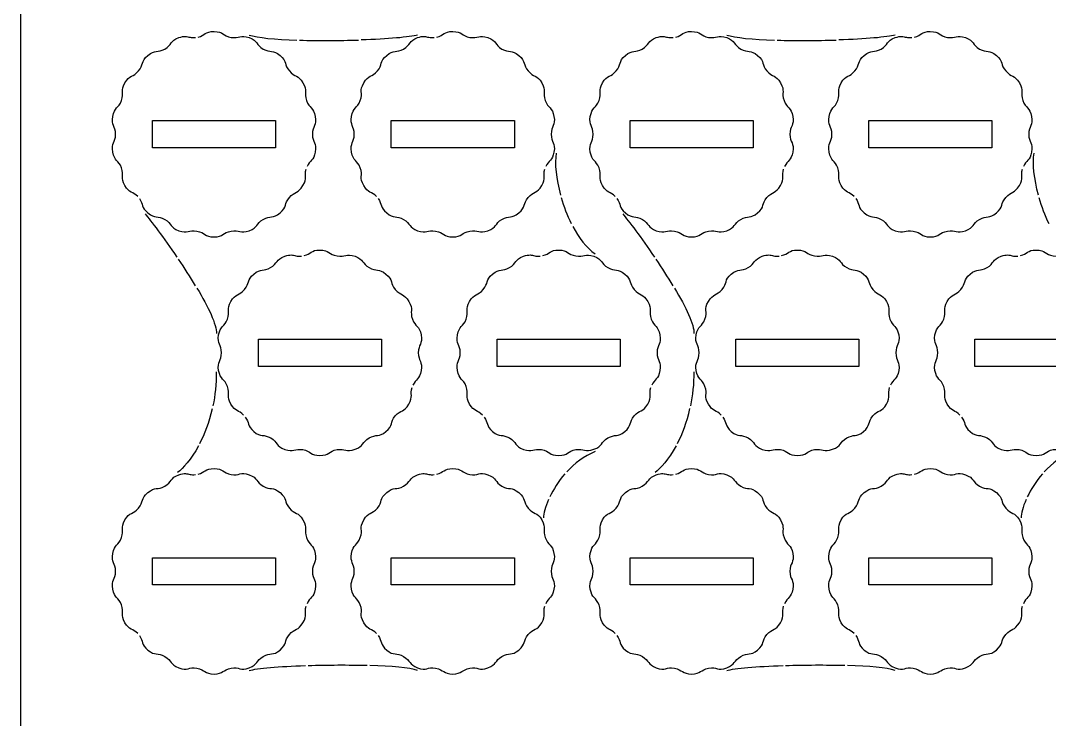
# Model space of a CAD drawing. Extents: x 0 to 250, y 0 to 300.
# Drawn here: x 0 to 117.1, y 89.6 to 169.1 of the extents above; entities that cross this region are included whole.
import ezdxf

# ---------------------------------------------------------------- set-up
doc = ezdxf.new("R2010")
doc.units = 0
doc.header["$MEASUREMENT"] = 0
doc.layers.add('DEFAULT', color=7, linetype='CONTINUOUS')

msp = doc.modelspace()

# ---------------------------------------------------------------- linework, layer by layer
at = {"layer": 'DEFAULT', "color": 1}
for points in [[(29.05, 154.61), (15.05, 154.61), (15.05, 157.71), (29.05, 157.71)], [(56.21, 154.61), (42.21, 154.61), (42.21, 157.71), (56.21, 157.71)], [(83.37, 154.61), (69.37, 154.61), (69.37, 157.71), (83.37, 157.71)], [(110.52, 154.61), (96.52, 154.61), (96.52, 157.71), (110.52, 157.71)], [(41.1, 129.73), (27.1, 129.73), (27.1, 132.83), (41.1, 132.83)], [(68.26, 129.73), (54.26, 129.73), (54.26, 132.83), (68.26, 132.83)], [(95.41, 129.73), (81.41, 129.73), (81.41, 132.83), (95.41, 132.83)], [(122.57, 129.73), (108.57, 129.73), (108.57, 132.83), (122.57, 132.83)], [(29.05, 104.86), (15.05, 104.86), (15.05, 107.96), (29.05, 107.96)], [(56.21, 104.86), (42.21, 104.86), (42.21, 107.96), (56.21, 107.96)], [(83.37, 104.86), (69.37, 104.86), (69.37, 107.96), (83.37, 107.96)], [(110.52, 104.86), (96.52, 104.86), (96.52, 107.96), (110.52, 107.96)]]:
    msp.add_lwpolyline(points, close=True, dxfattribs=at)
for points, knots in [([(240.05, 0.05), (163.38, 0.05), (86.72, 0.05), (10.05, 0.05), (4.53, 0.05), (0.05, 4.53), (0.05, 10.05), (0.05, 103.38), (0.05, 196.72), (0.05, 290.05), (0.05, 295.57), (4.53, 300.05), (10.05, 300.05), (86.72, 300.05), (163.38, 300.05), (240.05, 300.05), (245.57, 300.05), (250.05, 295.57), (250.05, 290.05), (250.05, 196.72), (250.05, 103.38), (250.05, 10.05), (250.05, 4.53), (245.57, 0.05), (240.05, 0.05)], [0, 0, 0, 0, 651.968, 651.968, 651.968, 652.968, 652.968, 652.968, 1446.668, 1446.668, 1446.668, 1447.668, 1447.668, 1447.668, 2099.636, 2099.636, 2099.636, 2100.636, 2100.636, 2100.636, 2894.336, 2894.336, 2894.336, 2895.336, 2895.336, 2895.336, 2895.336]), ([(13.37, 149.07), (12.81, 149.66), (12.43, 149.43), (11.92, 150.31), (11.38, 151.24), (11.85, 151.43), (11.53, 152.33), (11.2, 153.23), (10.71, 153.07), (10.53, 154.13), (10.34, 155.19), (10.85, 155.2), (10.85, 156.16), (10.85, 157.11), (10.34, 157.13), (10.53, 158.19), (10.71, 159.25), (11.2, 159.09), (11.53, 159.99), (11.85, 160.89), (11.38, 161.07), (11.92, 162), (12.46, 162.94), (12.86, 162.62), (13.47, 163.36), (14.08, 164.09), (13.71, 164.42), (14.53, 165.12), (15.35, 165.81), (15.62, 165.38), (16.45, 165.85), (17.28, 166.33), (17.04, 166.78), (18.05, 167.15), (18.69, 167.38), (18.97, 167.26), (19.32, 167.19), (19.5, 167.16), (19.69, 167.13), (19.95, 167.16)], [0, 0, 0, 0, 1, 1, 1, 2, 2, 2, 3, 3, 3, 4, 4, 4, 5, 5, 5, 6, 6, 6, 7, 7, 7, 8, 8, 8, 9, 9, 9, 10, 10, 10, 11, 11, 11, 12, 12, 12, 13, 13, 13, 13]), ([(20.25, 167.21), (21.04, 167.41), (21.03, 167.85), (22.05, 167.85), (23.12, 167.85), (23.05, 167.35), (23.99, 167.18), (24.93, 167.02), (25.04, 167.51), (26.05, 167.15), (27.06, 166.78), (26.82, 166.33), (27.64, 165.85), (28.47, 165.38), (28.74, 165.81), (29.56, 165.12), (30.39, 164.42), (30.01, 164.09), (30.62, 163.36), (31.24, 162.62), (31.64, 162.94), (32.17, 162), (32.71, 161.07), (32.24, 160.89), (32.57, 159.99), (32.89, 159.09), (33.38, 159.25), (33.56, 158.19), (33.75, 157.13), (33.24, 157.11), (33.24, 156.16), (33.24, 155.2), (33.75, 155.19), (33.56, 154.13), (33.39, 153.13), (32.95, 153.21), (32.63, 152.47)], [0, 0, 0, 0, 1, 1, 1, 2, 2, 2, 3, 3, 3, 4, 4, 4, 5, 5, 5, 6, 6, 6, 7, 7, 7, 8, 8, 8, 9, 9, 9, 10, 10, 10, 11, 11, 11, 12, 12, 12, 12]), ([(40.53, 149.07), (39.97, 149.66), (39.59, 149.43), (39.08, 150.31), (38.54, 151.24), (39.01, 151.43), (38.69, 152.33), (38.36, 153.23), (37.87, 153.07), (37.69, 154.13), (37.5, 155.19), (38.01, 155.2), (38.01, 156.16), (38.01, 157.11), (37.5, 157.13), (37.69, 158.19), (37.87, 159.25), (38.36, 159.09), (38.69, 159.99), (39.01, 160.89), (38.54, 161.07), (39.08, 162), (39.62, 162.94), (40.02, 162.62), (40.63, 163.36), (41.24, 164.09), (40.87, 164.42), (41.69, 165.12), (42.51, 165.81), (42.78, 165.38), (43.61, 165.85), (44.44, 166.33), (44.2, 166.78), (45.21, 167.15), (45.85, 167.38), (46.13, 167.26), (46.48, 167.19), (46.66, 167.16), (46.85, 167.13), (47.11, 167.16)], [0, 0, 0, 0, 1, 1, 1, 2, 2, 2, 3, 3, 3, 4, 4, 4, 5, 5, 5, 6, 6, 6, 7, 7, 7, 8, 8, 8, 9, 9, 9, 10, 10, 10, 11, 11, 11, 12, 12, 12, 13, 13, 13, 13]), ([(47.41, 167.21), (48.2, 167.41), (48.19, 167.85), (49.21, 167.85), (50.28, 167.85), (50.21, 167.35), (51.15, 167.18), (52.09, 167.02), (52.2, 167.51), (53.21, 167.15), (54.22, 166.78), (53.98, 166.33), (54.8, 165.85), (55.63, 165.38), (55.9, 165.81), (56.72, 165.12), (57.55, 164.42), (57.17, 164.09), (57.78, 163.36), (58.4, 162.62), (58.8, 162.94), (59.33, 162), (59.87, 161.07), (59.4, 160.89), (59.73, 159.99), (60.05, 159.09), (60.54, 159.25), (60.72, 158.19), (60.91, 157.13), (60.4, 157.11), (60.4, 156.16), (60.4, 155.2), (60.91, 155.19), (60.72, 154.13), (60.55, 153.13), (60.11, 153.21), (59.79, 152.47)], [0, 0, 0, 0, 1, 1, 1, 2, 2, 2, 3, 3, 3, 4, 4, 4, 5, 5, 5, 6, 6, 6, 7, 7, 7, 8, 8, 8, 9, 9, 9, 10, 10, 10, 11, 11, 11, 12, 12, 12, 12]), ([(67.69, 149.07), (67.13, 149.66), (66.75, 149.43), (66.23, 150.31), (65.7, 151.24), (66.17, 151.43), (65.84, 152.33), (65.51, 153.23), (65.03, 153.07), (64.85, 154.13), (64.66, 155.19), (65.17, 155.2), (65.17, 156.16), (65.17, 157.11), (64.66, 157.13), (64.85, 158.19), (65.03, 159.25), (65.51, 159.09), (65.84, 159.99), (66.17, 160.89), (65.7, 161.07), (66.23, 162), (66.77, 162.94), (67.17, 162.62), (67.79, 163.36), (68.4, 164.09), (68.02, 164.42), (68.84, 165.12), (69.67, 165.81), (69.94, 165.38), (70.76, 165.85), (71.59, 166.33), (71.35, 166.78), (72.36, 167.15), (73.01, 167.38), (73.28, 167.26), (73.64, 167.19), (73.81, 167.16), (74.01, 167.13), (74.27, 167.16)], [0, 0, 0, 0, 1, 1, 1, 2, 2, 2, 3, 3, 3, 4, 4, 4, 5, 5, 5, 6, 6, 6, 7, 7, 7, 8, 8, 8, 9, 9, 9, 10, 10, 10, 11, 11, 11, 12, 12, 12, 13, 13, 13, 13]), ([(74.57, 167.21), (75.36, 167.41), (75.35, 167.85), (76.36, 167.85), (77.44, 167.85), (77.36, 167.35), (78.31, 167.18), (79.25, 167.02), (79.35, 167.51), (80.36, 167.15), (81.37, 166.78), (81.13, 166.33), (81.96, 165.85), (82.79, 165.38), (83.06, 165.81), (83.88, 165.12), (84.71, 164.42), (84.32, 164.09), (84.94, 163.36), (85.56, 162.62), (85.95, 162.94), (86.49, 162), (87.03, 161.07), (86.56, 160.89), (86.89, 159.99), (87.21, 159.09), (87.69, 159.25), (87.88, 158.19), (88.07, 157.13), (87.56, 157.11), (87.56, 156.16), (87.56, 155.2), (88.07, 155.19), (87.88, 154.13), (87.7, 153.13), (87.27, 153.21), (86.95, 152.47)], [0, 0, 0, 0, 1, 1, 1, 2, 2, 2, 3, 3, 3, 4, 4, 4, 5, 5, 5, 6, 6, 6, 7, 7, 7, 8, 8, 8, 9, 9, 9, 10, 10, 10, 11, 11, 11, 12, 12, 12, 12]), ([(94.85, 149.07), (94.29, 149.66), (93.91, 149.43), (93.39, 150.31), (92.86, 151.24), (93.33, 151.43), (93, 152.33), (92.67, 153.23), (92.19, 153.07), (92.01, 154.13), (91.82, 155.19), (92.33, 155.2), (92.33, 156.16), (92.33, 157.11), (91.82, 157.13), (92.01, 158.19), (92.19, 159.25), (92.67, 159.09), (93, 159.99), (93.33, 160.89), (92.86, 161.07), (93.39, 162), (93.93, 162.94), (94.33, 162.62), (94.95, 163.36), (95.56, 164.09), (95.18, 164.42), (96, 165.12), (96.83, 165.81), (97.1, 165.38), (97.92, 165.85), (98.75, 166.33), (98.51, 166.78), (99.52, 167.15), (100.17, 167.38), (100.44, 167.26), (100.8, 167.19), (100.97, 167.16), (101.17, 167.13), (101.43, 167.16)], [0, 0, 0, 0, 1, 1, 1, 2, 2, 2, 3, 3, 3, 4, 4, 4, 5, 5, 5, 6, 6, 6, 7, 7, 7, 8, 8, 8, 9, 9, 9, 10, 10, 10, 11, 11, 11, 12, 12, 12, 13, 13, 13, 13]), ([(101.73, 167.21), (102.52, 167.41), (102.51, 167.85), (103.52, 167.85), (104.6, 167.85), (104.52, 167.35), (105.47, 167.18), (106.41, 167.02), (106.51, 167.51), (107.52, 167.15), (108.53, 166.78), (108.29, 166.33), (109.12, 165.85), (109.95, 165.38), (110.22, 165.81), (111.04, 165.12), (111.86, 164.42), (111.48, 164.09), (112.1, 163.36), (112.72, 162.62), (113.11, 162.94), (113.65, 162), (114.19, 161.07), (113.72, 160.89), (114.05, 159.99), (114.37, 159.09), (114.85, 159.25), (115.04, 158.19), (115.23, 157.13), (114.72, 157.11), (114.72, 156.16), (114.72, 155.2), (115.23, 155.19), (115.04, 154.13), (114.86, 153.13), (114.43, 153.21), (114.11, 152.47)], [0, 0, 0, 0, 1, 1, 1, 2, 2, 2, 3, 3, 3, 4, 4, 4, 5, 5, 5, 6, 6, 6, 7, 7, 7, 8, 8, 8, 9, 9, 9, 10, 10, 10, 11, 11, 11, 12, 12, 12, 12]), ([(13.56, 148.84), (14.04, 148.19), (13.75, 147.85), (14.53, 147.2), (15.35, 146.51), (15.62, 146.94), (16.45, 146.46), (17.28, 145.98), (17.04, 145.54), (18.05, 145.17), (19.06, 144.8), (19.16, 145.3), (20.1, 145.13), (21.04, 144.97), (20.97, 144.46), (22.05, 144.46), (23.12, 144.46), (23.05, 144.97), (23.99, 145.13), (24.93, 145.3), (25.04, 144.8), (26.05, 145.17), (27.06, 145.54), (26.82, 145.98), (27.64, 146.46), (28.47, 146.94), (28.74, 146.51), (29.56, 147.2), (30.39, 147.89), (30.01, 148.23), (30.62, 148.96), (31.24, 149.69), (31.64, 149.38), (32.17, 150.31), (32.69, 151.19), (32.29, 151.41), (32.52, 152.19)], [0, 0, 0, 0, 1, 1, 1, 2.01, 2.01, 2.01, 3.01, 3.01, 3.01, 4.01, 4.01, 4.01, 5.01, 5.01, 5.01, 6.01, 6.01, 6.01, 7.01, 7.01, 7.01, 8.01, 8.01, 8.01, 9.01, 9.01, 9.01, 10.01, 10.01, 10.01, 11.01, 11.01, 11.01, 12.01, 12.01, 12.01, 12.01]), ([(40.72, 148.84), (41.2, 148.19), (40.91, 147.85), (41.69, 147.2), (42.51, 146.51), (42.78, 146.94), (43.61, 146.46), (44.44, 145.98), (44.2, 145.54), (45.21, 145.17), (46.22, 144.8), (46.32, 145.3), (47.26, 145.13), (48.2, 144.97), (48.13, 144.46), (49.21, 144.46), (50.28, 144.46), (50.21, 144.97), (51.15, 145.13), (52.09, 145.3), (52.2, 144.8), (53.21, 145.17), (54.22, 145.54), (53.98, 145.98), (54.8, 146.46), (55.63, 146.94), (55.9, 146.51), (56.72, 147.2), (57.55, 147.89), (57.17, 148.23), (57.78, 148.96), (58.4, 149.69), (58.8, 149.38), (59.33, 150.31), (59.85, 151.19), (59.45, 151.41), (59.68, 152.19)], [0, 0, 0, 0, 1, 1, 1, 2.01, 2.01, 2.01, 3.01, 3.01, 3.01, 4.01, 4.01, 4.01, 5.01, 5.01, 5.01, 6.01, 6.01, 6.01, 7.01, 7.01, 7.01, 8.01, 8.01, 8.01, 9.01, 9.01, 9.01, 10.01, 10.01, 10.01, 11.01, 11.01, 11.01, 12.01, 12.01, 12.01, 12.01]), ([(67.88, 148.84), (68.36, 148.19), (68.07, 147.85), (68.84, 147.2), (69.67, 146.51), (69.94, 146.94), (70.77, 146.46), (71.59, 145.98), (71.35, 145.54), (72.36, 145.17), (73.37, 144.8), (73.48, 145.3), (74.42, 145.13), (75.36, 144.97), (75.29, 144.46), (76.36, 144.46), (77.44, 144.46), (77.36, 144.97), (78.31, 145.13), (79.25, 145.3), (79.35, 144.8), (80.36, 145.17), (81.37, 145.54), (81.13, 145.98), (81.96, 146.46), (82.79, 146.94), (83.06, 146.51), (83.88, 147.2), (84.71, 147.89), (84.32, 148.23), (84.94, 148.96), (85.56, 149.69), (85.95, 149.38), (86.49, 150.31), (87, 151.19), (86.6, 151.41), (86.84, 152.19)], [0, 0, 0, 0, 1, 1, 1, 2.01, 2.01, 2.01, 3.01, 3.01, 3.01, 4.01, 4.01, 4.01, 5.01, 5.01, 5.01, 6.01, 6.01, 6.01, 7.01, 7.01, 7.01, 8.01, 8.01, 8.01, 9.01, 9.01, 9.01, 10.01, 10.01, 10.01, 11.01, 11.01, 11.01, 12.01, 12.01, 12.01, 12.01]), ([(95.04, 148.84), (95.52, 148.19), (95.23, 147.85), (96, 147.2), (96.83, 146.51), (97.1, 146.94), (97.93, 146.46), (98.75, 145.98), (98.51, 145.54), (99.52, 145.17), (100.53, 144.8), (100.64, 145.3), (101.58, 145.13), (102.52, 144.97), (102.45, 144.46), (103.52, 144.46), (104.6, 144.46), (104.52, 144.97), (105.47, 145.13), (106.41, 145.3), (106.51, 144.8), (107.52, 145.17), (108.53, 145.54), (108.29, 145.98), (109.12, 146.46), (109.95, 146.94), (110.22, 146.51), (111.04, 147.2), (111.86, 147.89), (111.48, 148.23), (112.1, 148.96), (112.72, 149.69), (113.11, 149.38), (113.65, 150.31), (114.16, 151.19), (113.76, 151.41), (114, 152.19)], [0, 0, 0, 0, 1, 1, 1, 2.01, 2.01, 2.01, 3.01, 3.01, 3.01, 4.01, 4.01, 4.01, 5.01, 5.01, 5.01, 6.01, 6.01, 6.01, 7.01, 7.01, 7.01, 8.01, 8.01, 8.01, 9.01, 9.01, 9.01, 10.01, 10.01, 10.01, 11.01, 11.01, 11.01, 12.01, 12.01, 12.01, 12.01]), ([(32.3, 142.34), (33.09, 142.53), (33.08, 142.98), (34.09, 142.98), (35.17, 142.98), (35.09, 142.47), (36.04, 142.31), (36.98, 142.14), (37.08, 142.64), (38.09, 142.27), (39.1, 141.91), (38.86, 141.46), (39.69, 140.98), (40.52, 140.5), (40.79, 140.93), (41.61, 140.24), (42.44, 139.55), (42.06, 139.21), (42.67, 138.48), (43.29, 137.75), (43.68, 138.06), (44.22, 137.13), (44.76, 136.2), (44.29, 136.01), (44.62, 135.11), (44.94, 134.21), (45.42, 134.37), (45.61, 133.31), (45.8, 132.25), (45.29, 132.24), (45.29, 131.28), (45.29, 130.33), (45.8, 130.31), (45.61, 129.25), (45.43, 128.25), (45, 128.34), (44.68, 127.6)], [0, 0, 0, 0, 1, 1, 1, 2, 2, 2, 3, 3, 3, 4, 4, 4, 5, 5, 5, 6, 6, 6, 7, 7, 7, 8, 8, 8, 9, 9, 9, 10, 10, 10, 11, 11, 11, 12, 12, 12, 12]), ([(59.46, 142.34), (60.25, 142.53), (60.24, 142.98), (61.25, 142.98), (62.33, 142.98), (62.25, 142.47), (63.2, 142.31), (64.14, 142.14), (64.24, 142.64), (65.25, 142.27), (66.26, 141.91), (66.02, 141.46), (66.85, 140.98), (67.68, 140.5), (67.95, 140.93), (68.77, 140.24), (69.6, 139.55), (69.21, 139.21), (69.83, 138.48), (70.45, 137.75), (70.84, 138.06), (71.38, 137.13), (71.92, 136.2), (71.45, 136.01), (71.78, 135.11), (72.1, 134.21), (72.58, 134.37), (72.77, 133.31), (72.96, 132.25), (72.45, 132.24), (72.45, 131.28), (72.45, 130.33), (72.96, 130.31), (72.77, 129.25), (72.59, 128.25), (72.16, 128.34), (71.84, 127.6)], [0, 0, 0, 0, 1, 1, 1, 2, 2, 2, 3, 3, 3, 4, 4, 4, 5, 5, 5, 6, 6, 6, 7, 7, 7, 8, 8, 8, 9, 9, 9, 10, 10, 10, 11, 11, 11, 12, 12, 12, 12]), ([(86.61, 142.34), (87.4, 142.53), (87.4, 142.98), (88.41, 142.98), (89.48, 142.98), (89.41, 142.47), (90.35, 142.31), (91.29, 142.14), (91.4, 142.64), (92.41, 142.27), (93.42, 141.91), (93.18, 141.46), (94.01, 140.98), (94.84, 140.5), (95.1, 140.93), (95.93, 140.24), (96.75, 139.55), (96.37, 139.21), (96.99, 138.48), (97.6, 137.75), (98, 138.06), (98.54, 137.13), (99.08, 136.2), (98.6, 136.01), (98.93, 135.11), (99.26, 134.21), (99.74, 134.37), (99.93, 133.31), (100.11, 132.25), (99.61, 132.24), (99.61, 131.28), (99.61, 130.33), (100.11, 130.31), (99.93, 129.25), (99.75, 128.25), (99.31, 128.34), (98.99, 127.6)], [0, 0, 0, 0, 1, 1, 1, 2, 2, 2, 3, 3, 3, 4, 4, 4, 5, 5, 5, 6, 6, 6, 7, 7, 7, 8, 8, 8, 9, 9, 9, 10, 10, 10, 11, 11, 11, 12, 12, 12, 12]), ([(113.77, 142.34), (114.56, 142.53), (114.56, 142.98), (115.57, 142.98), (116.64, 142.98), (116.57, 142.47), (117.51, 142.31), (118.45, 142.14), (118.56, 142.64), (119.57, 142.27), (120.58, 141.91), (120.34, 141.46), (121.17, 140.98), (122, 140.5), (122.26, 140.93), (123.09, 140.24), (123.91, 139.55), (123.53, 139.21), (124.14, 138.48), (124.76, 137.75), (125.16, 138.06), (125.7, 137.13), (126.24, 136.2), (125.76, 136.01), (126.09, 135.11), (126.42, 134.21), (126.9, 134.37), (127.09, 133.31), (127.27, 132.25), (126.77, 132.24), (126.77, 131.28), (126.77, 130.33), (127.27, 130.31), (127.09, 129.25), (126.91, 128.25), (126.47, 128.34), (126.15, 127.6)], [0, 0, 0, 0, 1, 1, 1, 2, 2, 2, 3, 3, 3, 4, 4, 4, 5, 5, 5, 6, 6, 6, 7, 7, 7, 8, 8, 8, 9, 9, 9, 10, 10, 10, 11, 11, 11, 12, 12, 12, 12]), ([(25.42, 124.2), (24.86, 124.79), (24.48, 124.55), (23.96, 125.44), (23.43, 126.37), (23.9, 126.55), (23.57, 127.45), (23.25, 128.35), (22.76, 128.19), (22.58, 129.25), (22.39, 130.31), (22.9, 130.33), (22.9, 131.28), (22.9, 132.24), (22.39, 132.25), (22.58, 133.31), (22.76, 134.37), (23.25, 134.21), (23.57, 135.11), (23.9, 136.01), (23.43, 136.2), (23.96, 137.13), (24.5, 138.06), (24.9, 137.75), (25.52, 138.48), (26.13, 139.21), (25.75, 139.55), (26.58, 140.24), (27.4, 140.93), (27.67, 140.5), (28.49, 140.98), (29.32, 141.46), (29.08, 141.91), (30.09, 142.27), (30.74, 142.51), (31.01, 142.39), (31.37, 142.32), (31.55, 142.28), (31.74, 142.26), (32, 142.29)], [0, 0, 0, 0, 1, 1, 1, 2, 2, 2, 3, 3, 3, 4, 4, 4, 5, 5, 5, 6, 6, 6, 7, 7, 7, 8, 8, 8, 9, 9, 9, 10, 10, 10, 11, 11, 11, 12, 12, 12, 13, 13, 13, 13]), ([(52.58, 124.2), (52.02, 124.79), (51.64, 124.55), (51.12, 125.44), (50.59, 126.37), (51.06, 126.55), (50.73, 127.45), (50.4, 128.35), (49.92, 128.19), (49.74, 129.25), (49.55, 130.31), (50.06, 130.33), (50.06, 131.28), (50.06, 132.24), (49.55, 132.25), (49.74, 133.31), (49.92, 134.37), (50.4, 134.21), (50.73, 135.11), (51.06, 136.01), (50.59, 136.2), (51.12, 137.13), (51.66, 138.06), (52.06, 137.75), (52.68, 138.48), (53.29, 139.21), (52.91, 139.55), (53.73, 140.24), (54.56, 140.93), (54.83, 140.5), (55.65, 140.98), (56.48, 141.46), (56.24, 141.91), (57.25, 142.27), (57.9, 142.51), (58.17, 142.39), (58.53, 142.32), (58.71, 142.28), (58.9, 142.26), (59.16, 142.29)], [0, 0, 0, 0, 1, 1, 1, 2, 2, 2, 3, 3, 3, 4, 4, 4, 5, 5, 5, 6, 6, 6, 7, 7, 7, 8, 8, 8, 9, 9, 9, 10, 10, 10, 11, 11, 11, 12, 12, 12, 13, 13, 13, 13]), ([(79.73, 124.2), (79.18, 124.79), (78.79, 124.55), (78.28, 125.44), (77.74, 126.37), (78.22, 126.55), (77.89, 127.45), (77.56, 128.35), (77.08, 128.19), (76.89, 129.25), (76.71, 130.31), (77.22, 130.33), (77.22, 131.28), (77.22, 132.24), (76.71, 132.25), (76.89, 133.31), (77.08, 134.37), (77.56, 134.21), (77.89, 135.11), (78.22, 136.01), (77.74, 136.2), (78.28, 137.13), (78.82, 138.06), (79.22, 137.75), (79.83, 138.48), (80.45, 139.21), (80.07, 139.55), (80.89, 140.24), (81.72, 140.93), (81.98, 140.5), (82.81, 140.98), (83.64, 141.46), (83.4, 141.91), (84.41, 142.27), (85.05, 142.51), (85.33, 142.39), (85.69, 142.32), (85.86, 142.28), (86.05, 142.26), (86.32, 142.29)], [0, 0, 0, 0, 1, 1, 1, 2, 2, 2, 3, 3, 3, 4, 4, 4, 5, 5, 5, 6, 6, 6, 7, 7, 7, 8, 8, 8, 9, 9, 9, 10, 10, 10, 11, 11, 11, 12, 12, 12, 13, 13, 13, 13]), ([(106.89, 124.2), (106.34, 124.79), (105.95, 124.55), (105.44, 125.44), (104.9, 126.37), (105.38, 126.55), (105.05, 127.45), (104.72, 128.35), (104.24, 128.19), (104.05, 129.25), (103.87, 130.31), (104.38, 130.33), (104.38, 131.28), (104.38, 132.24), (103.87, 132.25), (104.05, 133.31), (104.24, 134.37), (104.72, 134.21), (105.05, 135.11), (105.38, 136.01), (104.9, 136.2), (105.44, 137.13), (105.98, 138.06), (106.38, 137.75), (106.99, 138.48), (107.61, 139.21), (107.23, 139.55), (108.05, 140.24), (108.88, 140.93), (109.14, 140.5), (109.97, 140.98), (110.8, 141.46), (110.56, 141.91), (111.57, 142.27), (112.21, 142.51), (112.49, 142.39), (112.85, 142.32), (113.02, 142.28), (113.21, 142.26), (113.48, 142.29)], [0, 0, 0, 0, 1, 1, 1, 2, 2, 2, 3, 3, 3, 4, 4, 4, 5, 5, 5, 6, 6, 6, 7, 7, 7, 8, 8, 8, 9, 9, 9, 10, 10, 10, 11, 11, 11, 12, 12, 12, 13, 13, 13, 13]), ([(25.61, 123.96), (26.09, 123.32), (25.8, 122.98), (26.58, 122.32), (27.4, 121.63), (27.67, 122.07), (28.5, 121.59), (29.32, 121.11), (29.08, 120.66), (30.09, 120.29), (31.1, 119.93), (31.21, 120.42), (32.15, 120.26), (33.09, 120.09), (33.02, 119.59), (34.09, 119.59), (35.17, 119.59), (35.09, 120.09), (36.04, 120.26), (36.98, 120.42), (37.08, 119.93), (38.09, 120.3), (39.1, 120.66), (38.86, 121.11), (39.69, 121.59), (40.52, 122.07), (40.79, 121.63), (41.61, 122.32), (42.44, 123.02), (42.06, 123.35), (42.67, 124.09), (43.29, 124.82), (43.68, 124.5), (44.22, 125.44), (44.73, 126.32), (44.33, 126.53), (44.57, 127.32)], [0, 0, 0, 0, 1, 1, 1, 2.01, 2.01, 2.01, 3.01, 3.01, 3.01, 4.01, 4.01, 4.01, 5.01, 5.01, 5.01, 6.01, 6.01, 6.01, 7.01, 7.01, 7.01, 8.01, 8.01, 8.01, 9.01, 9.01, 9.01, 10.01, 10.01, 10.01, 11.01, 11.01, 11.01, 12.01, 12.01, 12.01, 12.01]), ([(52.77, 123.96), (53.25, 123.32), (52.96, 122.98), (53.73, 122.32), (54.56, 121.63), (54.83, 122.07), (55.66, 121.59), (56.48, 121.11), (56.24, 120.66), (57.25, 120.29), (58.26, 119.93), (58.37, 120.42), (59.31, 120.26), (60.25, 120.09), (60.18, 119.59), (61.25, 119.59), (62.33, 119.59), (62.25, 120.09), (63.2, 120.26), (64.14, 120.42), (64.24, 119.93), (65.25, 120.3), (66.26, 120.66), (66.02, 121.11), (66.85, 121.59), (67.68, 122.07), (67.95, 121.63), (68.77, 122.32), (69.6, 123.02), (69.21, 123.35), (69.83, 124.09), (70.45, 124.82), (70.84, 124.5), (71.38, 125.44), (71.89, 126.32), (71.49, 126.53), (71.73, 127.32)], [0, 0, 0, 0, 1, 1, 1, 2.01, 2.01, 2.01, 3.01, 3.01, 3.01, 4.01, 4.01, 4.01, 5.01, 5.01, 5.01, 6.01, 6.01, 6.01, 7.01, 7.01, 7.01, 8.01, 8.01, 8.01, 9.01, 9.01, 9.01, 10.01, 10.01, 10.01, 11.01, 11.01, 11.01, 12.01, 12.01, 12.01, 12.01]), ([(79.92, 123.96), (80.41, 123.32), (80.12, 122.98), (80.89, 122.32), (81.72, 121.63), (81.98, 122.07), (82.81, 121.59), (83.64, 121.11), (83.4, 120.66), (84.41, 120.29), (85.42, 119.93), (85.52, 120.42), (86.47, 120.26), (87.41, 120.09), (87.34, 119.59), (88.41, 119.59), (89.48, 119.59), (89.41, 120.09), (90.35, 120.26), (91.29, 120.42), (91.4, 119.93), (92.41, 120.3), (93.42, 120.66), (93.18, 121.11), (94.01, 121.59), (94.84, 122.07), (95.1, 121.63), (95.93, 122.32), (96.75, 123.02), (96.37, 123.35), (96.99, 124.09), (97.6, 124.82), (98, 124.5), (98.54, 125.44), (99.05, 126.32), (98.65, 126.53), (98.89, 127.32)], [0, 0, 0, 0, 1, 1, 1, 2.01, 2.01, 2.01, 3.01, 3.01, 3.01, 4.01, 4.01, 4.01, 5.01, 5.01, 5.01, 6.01, 6.01, 6.01, 7.01, 7.01, 7.01, 8.01, 8.01, 8.01, 9.01, 9.01, 9.01, 10.01, 10.01, 10.01, 11.01, 11.01, 11.01, 12.01, 12.01, 12.01, 12.01]), ([(107.08, 123.96), (107.57, 123.32), (107.27, 122.98), (108.05, 122.32), (108.88, 121.63), (109.14, 122.07), (109.97, 121.59), (110.8, 121.11), (110.56, 120.66), (111.57, 120.29), (112.58, 119.93), (112.68, 120.42), (113.62, 120.26), (114.57, 120.09), (114.5, 119.59), (115.57, 119.59), (116.64, 119.59), (116.57, 120.09), (117.51, 120.26), (118.45, 120.42), (118.56, 119.93), (119.57, 120.3), (120.58, 120.66), (120.34, 121.11), (121.17, 121.59), (122, 122.07), (122.26, 121.63), (123.09, 122.32), (123.91, 123.02), (123.53, 123.35), (124.14, 124.09), (124.76, 124.82), (125.16, 124.5), (125.7, 125.44), (126.21, 126.32), (125.81, 126.53), (126.05, 127.32)], [0, 0, 0, 0, 1, 1, 1, 2.01, 2.01, 2.01, 3.01, 3.01, 3.01, 4.01, 4.01, 4.01, 5.01, 5.01, 5.01, 6.01, 6.01, 6.01, 7.01, 7.01, 7.01, 8.01, 8.01, 8.01, 9.01, 9.01, 9.01, 10.01, 10.01, 10.01, 11.01, 11.01, 11.01, 12.01, 12.01, 12.01, 12.01]), ([(13.37, 99.32), (12.81, 99.91), (12.43, 99.68), (11.92, 100.56), (11.38, 101.49), (11.85, 101.68), (11.53, 102.58), (11.2, 103.48), (10.71, 103.32), (10.53, 104.38), (10.34, 105.44), (10.85, 105.45), (10.85, 106.41), (10.85, 107.37), (10.34, 107.38), (10.53, 108.44), (10.71, 109.5), (11.2, 109.34), (11.53, 110.24), (11.85, 111.14), (11.38, 111.32), (11.92, 112.26), (12.46, 113.19), (12.86, 112.87), (13.47, 113.61), (14.08, 114.34), (13.71, 114.68), (14.53, 115.37), (15.35, 116.06), (15.62, 115.63), (16.45, 116.1), (17.28, 116.58), (17.04, 117.03), (18.05, 117.4), (18.69, 117.63), (18.97, 117.52), (19.32, 117.44), (19.5, 117.41), (19.69, 117.39), (19.95, 117.41)], [0, 0, 0, 0, 1, 1, 1, 2, 2, 2, 3, 3, 3, 4, 4, 4, 5, 5, 5, 6, 6, 6, 7, 7, 7, 8, 8, 8, 9, 9, 9, 10, 10, 10, 11, 11, 11, 12, 12, 12, 13, 13, 13, 13]), ([(20.25, 117.47), (21.04, 117.66), (21.03, 118.1), (22.05, 118.1), (23.12, 118.1), (23.05, 117.6), (23.99, 117.43), (24.93, 117.27), (25.04, 117.77), (26.05, 117.4), (27.06, 117.03), (26.82, 116.58), (27.64, 116.1), (28.47, 115.63), (28.74, 116.06), (29.56, 115.37), (30.39, 114.68), (30.01, 114.34), (30.62, 113.61), (31.24, 112.87), (31.64, 113.19), (32.17, 112.26), (32.71, 111.32), (32.24, 111.14), (32.57, 110.24), (32.89, 109.34), (33.38, 109.5), (33.56, 108.44), (33.75, 107.38), (33.24, 107.37), (33.24, 106.41), (33.24, 105.45), (33.75, 105.44), (33.56, 104.38), (33.39, 103.38), (32.95, 103.46), (32.63, 102.72)], [0, 0, 0, 0, 1, 1, 1, 2, 2, 2, 3, 3, 3, 4, 4, 4, 5, 5, 5, 6, 6, 6, 7, 7, 7, 8, 8, 8, 9, 9, 9, 10, 10, 10, 11, 11, 11, 12, 12, 12, 12]), ([(40.53, 99.32), (39.97, 99.91), (39.59, 99.68), (39.08, 100.56), (38.54, 101.49), (39.01, 101.68), (38.69, 102.58), (38.36, 103.48), (37.87, 103.32), (37.69, 104.38), (37.5, 105.44), (38.01, 105.45), (38.01, 106.41), (38.01, 107.37), (37.5, 107.38), (37.69, 108.44), (37.87, 109.5), (38.36, 109.34), (38.69, 110.24), (39.01, 111.14), (38.54, 111.32), (39.08, 112.26), (39.62, 113.19), (40.02, 112.87), (40.63, 113.61), (41.24, 114.34), (40.87, 114.68), (41.69, 115.37), (42.51, 116.06), (42.78, 115.63), (43.61, 116.1), (44.44, 116.58), (44.2, 117.03), (45.21, 117.4), (45.85, 117.63), (46.13, 117.52), (46.48, 117.44), (46.66, 117.41), (46.85, 117.39), (47.11, 117.41)], [0, 0, 0, 0, 1, 1, 1, 2, 2, 2, 3, 3, 3, 4, 4, 4, 5, 5, 5, 6, 6, 6, 7, 7, 7, 8, 8, 8, 9, 9, 9, 10, 10, 10, 11, 11, 11, 12, 12, 12, 13, 13, 13, 13]), ([(47.41, 117.47), (48.2, 117.66), (48.19, 118.1), (49.21, 118.1), (50.28, 118.1), (50.21, 117.6), (51.15, 117.43), (52.09, 117.27), (52.2, 117.77), (53.21, 117.4), (54.22, 117.03), (53.98, 116.58), (54.8, 116.1), (55.63, 115.63), (55.9, 116.06), (56.72, 115.37), (57.55, 114.68), (57.17, 114.34), (57.78, 113.61), (58.4, 112.87), (58.8, 113.19), (59.33, 112.26), (59.87, 111.32), (59.4, 111.14), (59.73, 110.24), (60.05, 109.34), (60.54, 109.5), (60.72, 108.44), (60.91, 107.38), (60.4, 107.37), (60.4, 106.41), (60.4, 105.45), (60.91, 105.44), (60.72, 104.38), (60.55, 103.38), (60.11, 103.46), (59.79, 102.72)], [0, 0, 0, 0, 1, 1, 1, 2, 2, 2, 3, 3, 3, 4, 4, 4, 5, 5, 5, 6, 6, 6, 7, 7, 7, 8, 8, 8, 9, 9, 9, 10, 10, 10, 11, 11, 11, 12, 12, 12, 12]), ([(67.69, 99.32), (67.13, 99.91), (66.75, 99.68), (66.23, 100.56), (65.7, 101.49), (66.17, 101.68), (65.84, 102.58), (65.51, 103.48), (65.03, 103.32), (64.85, 104.38), (64.66, 105.44), (65.17, 105.45), (65.17, 106.41), (65.17, 107.37), (64.66, 107.38), (64.85, 108.44), (65.03, 109.5), (65.51, 109.34), (65.84, 110.24), (66.17, 111.14), (65.7, 111.32), (66.23, 112.26), (66.77, 113.19), (67.17, 112.87), (67.79, 113.61), (68.4, 114.34), (68.02, 114.68), (68.84, 115.37), (69.67, 116.06), (69.94, 115.63), (70.76, 116.1), (71.59, 116.58), (71.35, 117.03), (72.36, 117.4), (73.01, 117.63), (73.28, 117.52), (73.64, 117.44), (73.81, 117.41), (74.01, 117.39), (74.27, 117.41)], [0, 0, 0, 0, 1, 1, 1, 2, 2, 2, 3, 3, 3, 4, 4, 4, 5, 5, 5, 6, 6, 6, 7, 7, 7, 8, 8, 8, 9, 9, 9, 10, 10, 10, 11, 11, 11, 12, 12, 12, 13, 13, 13, 13]), ([(74.57, 117.47), (75.36, 117.66), (75.35, 118.1), (76.36, 118.1), (77.44, 118.1), (77.36, 117.6), (78.31, 117.43), (79.25, 117.27), (79.35, 117.77), (80.36, 117.4), (81.37, 117.03), (81.13, 116.58), (81.96, 116.1), (82.79, 115.63), (83.06, 116.06), (83.88, 115.37), (84.71, 114.68), (84.32, 114.34), (84.94, 113.61), (85.56, 112.87), (85.95, 113.19), (86.49, 112.26), (87.03, 111.32), (86.56, 111.14), (86.89, 110.24), (87.21, 109.34), (87.69, 109.5), (87.88, 108.44), (88.07, 107.38), (87.56, 107.37), (87.56, 106.41), (87.56, 105.45), (88.07, 105.44), (87.88, 104.38), (87.7, 103.38), (87.27, 103.46), (86.95, 102.72)], [0, 0, 0, 0, 1, 1, 1, 2, 2, 2, 3, 3, 3, 4, 4, 4, 5, 5, 5, 6, 6, 6, 7, 7, 7, 8, 8, 8, 9, 9, 9, 10, 10, 10, 11, 11, 11, 12, 12, 12, 12]), ([(94.85, 99.32), (94.29, 99.91), (93.91, 99.68), (93.39, 100.56), (92.86, 101.49), (93.33, 101.68), (93, 102.58), (92.67, 103.48), (92.19, 103.32), (92.01, 104.38), (91.82, 105.44), (92.33, 105.45), (92.33, 106.41), (92.33, 107.37), (91.82, 107.38), (92.01, 108.44), (92.19, 109.5), (92.67, 109.34), (93, 110.24), (93.33, 111.14), (92.86, 111.32), (93.39, 112.26), (93.93, 113.19), (94.33, 112.87), (94.95, 113.61), (95.56, 114.34), (95.18, 114.68), (96, 115.37), (96.83, 116.06), (97.1, 115.63), (97.92, 116.1), (98.75, 116.58), (98.51, 117.03), (99.52, 117.4), (100.17, 117.63), (100.44, 117.52), (100.8, 117.44), (100.97, 117.41), (101.17, 117.39), (101.43, 117.41)], [0, 0, 0, 0, 1, 1, 1, 2, 2, 2, 3, 3, 3, 4, 4, 4, 5, 5, 5, 6, 6, 6, 7, 7, 7, 8, 8, 8, 9, 9, 9, 10, 10, 10, 11, 11, 11, 12, 12, 12, 13, 13, 13, 13]), ([(101.73, 117.47), (102.52, 117.66), (102.51, 118.1), (103.52, 118.1), (104.6, 118.1), (104.52, 117.6), (105.47, 117.43), (106.41, 117.27), (106.51, 117.77), (107.52, 117.4), (108.53, 117.03), (108.29, 116.58), (109.12, 116.1), (109.95, 115.63), (110.22, 116.06), (111.04, 115.37), (111.86, 114.68), (111.48, 114.34), (112.1, 113.61), (112.72, 112.87), (113.11, 113.19), (113.65, 112.26), (114.19, 111.32), (113.72, 111.14), (114.05, 110.24), (114.37, 109.34), (114.85, 109.5), (115.04, 108.44), (115.23, 107.38), (114.72, 107.37), (114.72, 106.41), (114.72, 105.45), (115.23, 105.44), (115.04, 104.38), (114.86, 103.38), (114.43, 103.46), (114.11, 102.72)], [0, 0, 0, 0, 1, 1, 1, 2, 2, 2, 3, 3, 3, 4, 4, 4, 5, 5, 5, 6, 6, 6, 7, 7, 7, 8, 8, 8, 9, 9, 9, 10, 10, 10, 11, 11, 11, 12, 12, 12, 12]), ([(13.56, 99.09), (14.04, 98.44), (13.75, 98.1), (14.53, 97.45), (15.35, 96.76), (15.62, 97.19), (16.45, 96.71), (17.28, 96.24), (17.04, 95.79), (18.05, 95.42), (19.06, 95.05), (19.16, 95.55), (20.1, 95.38), (21.04, 95.22), (20.97, 94.72), (22.05, 94.72), (23.12, 94.72), (23.05, 95.22), (23.99, 95.38), (24.93, 95.55), (25.04, 95.05), (26.05, 95.42), (27.06, 95.79), (26.82, 96.24), (27.64, 96.71), (28.47, 97.19), (28.74, 96.76), (29.56, 97.45), (30.39, 98.14), (30.01, 98.48), (30.62, 99.21), (31.24, 99.94), (31.64, 99.63), (32.17, 100.56), (32.69, 101.44), (32.29, 101.66), (32.52, 102.44)], [0, 0, 0, 0, 1, 1, 1, 2.01, 2.01, 2.01, 3.01, 3.01, 3.01, 4.01, 4.01, 4.01, 5.01, 5.01, 5.01, 6.01, 6.01, 6.01, 7.01, 7.01, 7.01, 8.01, 8.01, 8.01, 9.01, 9.01, 9.01, 10.01, 10.01, 10.01, 11.01, 11.01, 11.01, 12.01, 12.01, 12.01, 12.01]), ([(40.72, 99.09), (41.2, 98.44), (40.91, 98.1), (41.69, 97.45), (42.51, 96.76), (42.78, 97.19), (43.61, 96.71), (44.44, 96.24), (44.2, 95.79), (45.21, 95.42), (46.22, 95.05), (46.32, 95.55), (47.26, 95.38), (48.2, 95.22), (48.13, 94.72), (49.21, 94.72), (50.28, 94.72), (50.21, 95.22), (51.15, 95.38), (52.09, 95.55), (52.2, 95.05), (53.21, 95.42), (54.22, 95.79), (53.98, 96.24), (54.8, 96.71), (55.63, 97.19), (55.9, 96.76), (56.72, 97.45), (57.55, 98.14), (57.17, 98.48), (57.78, 99.21), (58.4, 99.94), (58.8, 99.63), (59.33, 100.56), (59.85, 101.44), (59.45, 101.66), (59.68, 102.44)], [0, 0, 0, 0, 1, 1, 1, 2.01, 2.01, 2.01, 3.01, 3.01, 3.01, 4.01, 4.01, 4.01, 5.01, 5.01, 5.01, 6.01, 6.01, 6.01, 7.01, 7.01, 7.01, 8.01, 8.01, 8.01, 9.01, 9.01, 9.01, 10.01, 10.01, 10.01, 11.01, 11.01, 11.01, 12.01, 12.01, 12.01, 12.01]), ([(67.88, 99.09), (68.36, 98.44), (68.07, 98.1), (68.84, 97.45), (69.67, 96.76), (69.94, 97.19), (70.77, 96.71), (71.59, 96.24), (71.35, 95.79), (72.36, 95.42), (73.37, 95.05), (73.48, 95.55), (74.42, 95.38), (75.36, 95.22), (75.29, 94.72), (76.36, 94.72), (77.44, 94.72), (77.36, 95.22), (78.31, 95.38), (79.25, 95.55), (79.35, 95.05), (80.36, 95.42), (81.37, 95.79), (81.13, 96.24), (81.96, 96.71), (82.79, 97.19), (83.06, 96.76), (83.88, 97.45), (84.71, 98.14), (84.32, 98.48), (84.94, 99.21), (85.56, 99.94), (85.95, 99.63), (86.49, 100.56), (87, 101.44), (86.6, 101.66), (86.84, 102.44)], [0, 0, 0, 0, 1, 1, 1, 2.01, 2.01, 2.01, 3.01, 3.01, 3.01, 4.01, 4.01, 4.01, 5.01, 5.01, 5.01, 6.01, 6.01, 6.01, 7.01, 7.01, 7.01, 8.01, 8.01, 8.01, 9.01, 9.01, 9.01, 10.01, 10.01, 10.01, 11.01, 11.01, 11.01, 12.01, 12.01, 12.01, 12.01]), ([(95.04, 99.09), (95.52, 98.44), (95.23, 98.1), (96, 97.45), (96.83, 96.76), (97.1, 97.19), (97.93, 96.71), (98.75, 96.24), (98.51, 95.79), (99.52, 95.42), (100.53, 95.05), (100.64, 95.55), (101.58, 95.38), (102.52, 95.22), (102.45, 94.72), (103.52, 94.72), (104.6, 94.72), (104.52, 95.22), (105.47, 95.38), (106.41, 95.55), (106.51, 95.05), (107.52, 95.42), (108.53, 95.79), (108.29, 96.24), (109.12, 96.71), (109.95, 97.19), (110.22, 96.76), (111.04, 97.45), (111.86, 98.14), (111.48, 98.48), (112.1, 99.21), (112.72, 99.94), (113.11, 99.63), (113.65, 100.56), (114.16, 101.44), (113.76, 101.66), (114, 102.44)], [0, 0, 0, 0, 1, 1, 1, 2.01, 2.01, 2.01, 3.01, 3.01, 3.01, 4.01, 4.01, 4.01, 5.01, 5.01, 5.01, 6.01, 6.01, 6.01, 7.01, 7.01, 7.01, 8.01, 8.01, 8.01, 9.01, 9.01, 9.01, 10.01, 10.01, 10.01, 11.01, 11.01, 11.01, 12.01, 12.01, 12.01, 12.01])]:
    msp.add_open_spline(points, degree=3, knots=knots, dxfattribs=at)
at = {"layer": 'DEFAULT', "color": 6}
for points in [[(26.05, 167.45), (26.97, 167.13), (29.03, 166.95), (31.48, 166.87)], [(45.21, 167.45), (44.33, 167.19), (41.78, 166.99), (38.8, 166.89)], [(80.36, 167.45), (81.29, 167.13), (83.35, 166.95), (85.8, 166.87)], [(99.52, 167.45), (98.65, 167.19), (96.1, 166.99), (93.11, 166.89)], [(31.78, 166.86), (33.91, 166.8), (36.31, 166.81), (38.5, 166.88)], [(86.1, 166.86), (88.23, 166.8), (90.63, 166.81), (92.81, 166.88)], [(61.5, 149.22), (61, 151.05), (60.82, 152.83), (61, 154.01)], [(115.82, 149.22), (115.32, 151.05), (115.14, 152.83), (115.32, 154.01)], [(62.72, 145.95), (62.25, 146.89), (61.87, 147.92), (61.58, 148.93)], [(117.04, 145.95), (116.57, 146.89), (116.19, 147.92), (115.9, 148.93)], [(17.86, 142.18), (16.36, 144.39), (14.9, 146.33), (14.25, 147.09)], [(72.18, 142.18), (70.68, 144.39), (69.22, 146.33), (68.57, 147.09)], [(62.87, 145.67), (63.55, 144.37), (64.4, 143.24), (65.4, 142.53)], [(19.95, 138.91), (19.35, 139.91), (18.69, 140.95), (18.03, 141.93)], [(74.27, 138.91), (73.67, 139.91), (73.01, 140.95), (72.35, 141.93)], [(20.11, 138.65), (21.4, 136.48), (22.36, 134.48), (22.32, 133.46)], [(74.43, 138.65), (75.72, 136.48), (76.68, 134.48), (76.64, 133.46)], [(22.31, 129.13), (22.31, 127.71), (22.17, 126.41), (21.93, 125.24)], [(76.63, 129.13), (76.63, 127.71), (76.48, 126.41), (76.24, 125.24)], [(20.43, 120.94), (21, 122.03), (21.52, 123.37), (21.87, 124.95)], [(74.75, 120.94), (75.32, 122.03), (75.84, 123.37), (76.18, 124.95)], [(20.3, 120.68), (19.45, 119.13), (18.52, 118.12), (17.9, 117.66)], [(74.61, 120.68), (73.77, 119.13), (72.84, 118.12), (72.22, 117.66)], [(65.42, 120.05), (64.13, 119.52), (63.05, 118.68), (62.17, 117.73)], [(119.74, 120.05), (118.45, 119.52), (117.36, 118.68), (116.49, 117.73)], [(61.97, 117.51), (61.22, 116.65), (60.64, 115.72), (60.23, 114.87)], [(116.29, 117.51), (115.54, 116.65), (114.96, 115.72), (114.55, 114.87)], [(60.11, 114.6), (59.73, 113.74), (59.53, 112.98), (59.53, 112.48)], [(114.43, 114.6), (114.04, 113.74), (113.85, 112.98), (113.85, 112.48)], [(26.05, 95.12), (26.93, 95.38), (29.48, 95.58), (32.46, 95.68)], [(32.76, 95.69), (34.94, 95.76), (37.34, 95.77), (39.47, 95.71)], [(45.21, 95.12), (44.28, 95.44), (42.22, 95.62), (39.77, 95.7)], [(80.36, 95.12), (81.25, 95.38), (83.79, 95.58), (86.77, 95.68)], [(87.07, 95.69), (89.26, 95.76), (91.66, 95.77), (93.79, 95.71)], [(99.52, 95.12), (98.6, 95.44), (96.54, 95.62), (94.09, 95.7)]]:
    msp.add_open_spline(points, degree=3, dxfattribs=at)

doc.saveas('drawing.dxf')
